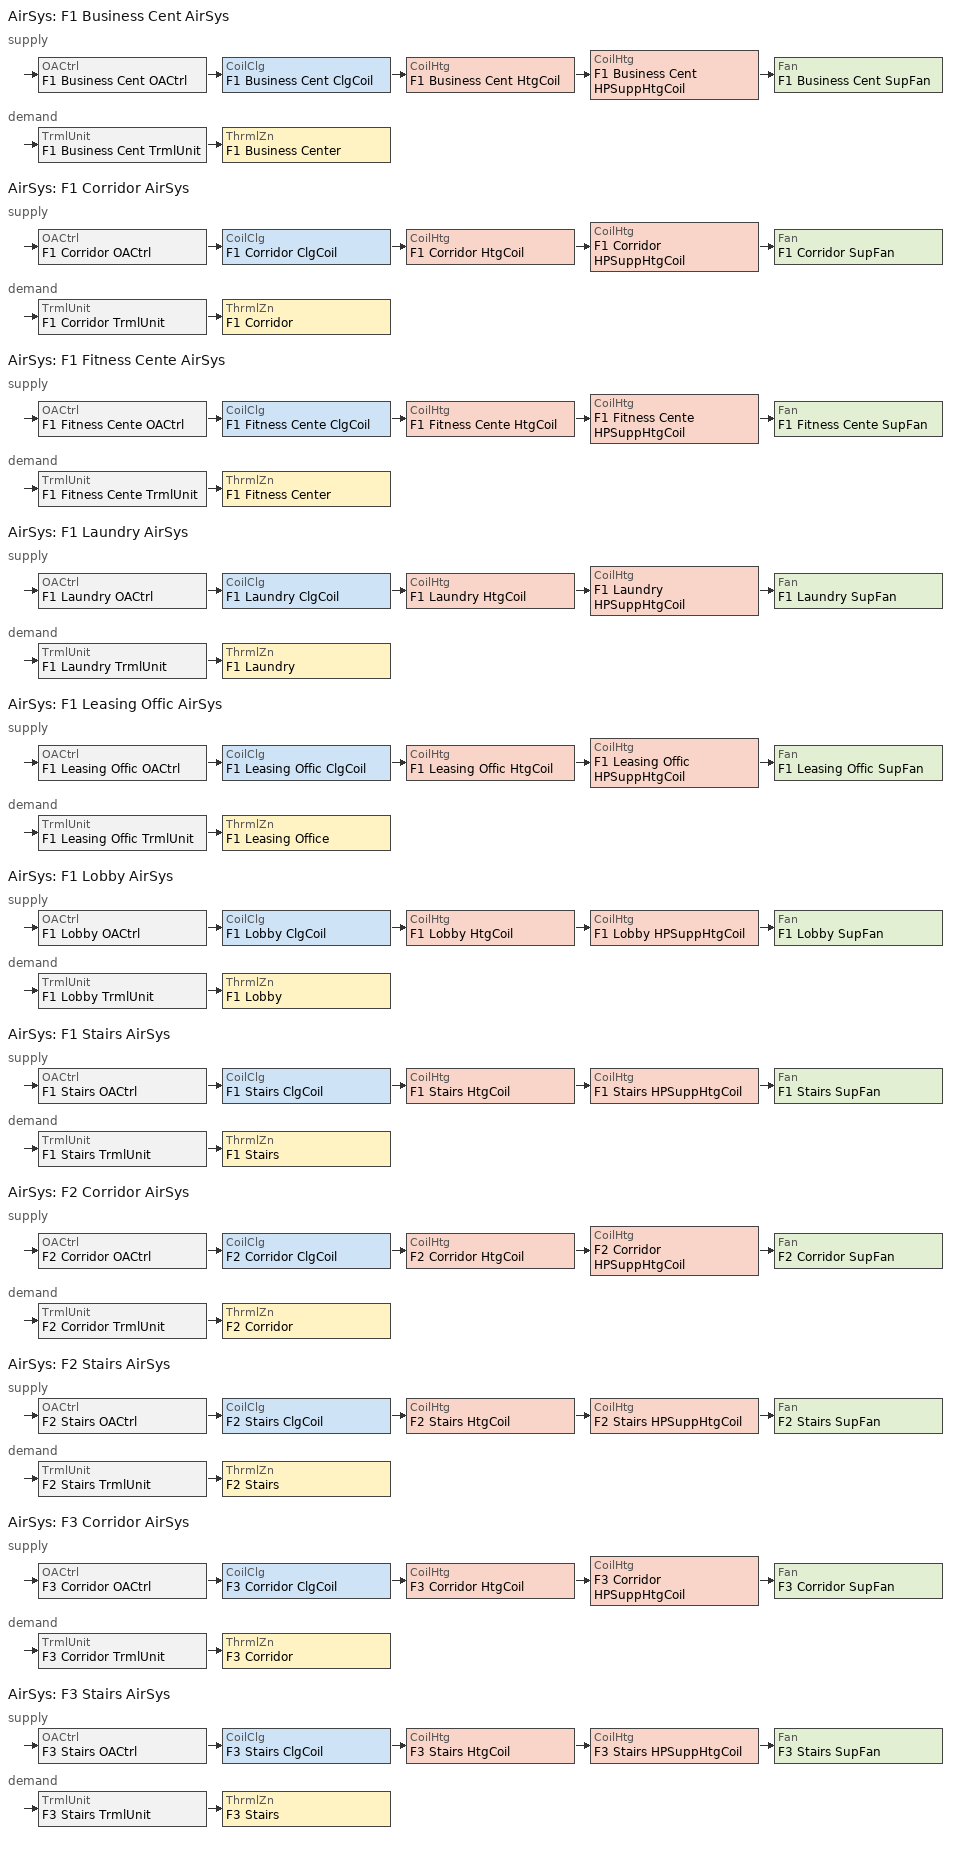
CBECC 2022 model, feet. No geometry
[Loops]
AirSys 'F1 Business Cent AirSys'
 supply: OACtrl 'F1 Business Cent OACtrl' > CoilClg 'F1 Business Cent ClgCoil' > CoilHtg 'F1 Business Cent HtgCoil' > CoilHtg 'F1 Business Cent HPSuppHtgCoil' > Fan 'F1 Business Cent SupFan'
 demand: TrmlUnit 'F1 Business Cent TrmlUnit' > ThrmlZn 'F1 Business Center'
AirSys 'F1 Corridor AirSys'
 supply: OACtrl 'F1 Corridor OACtrl' > CoilClg 'F1 Corridor ClgCoil' > CoilHtg 'F1 Corridor HtgCoil' > CoilHtg 'F1 Corridor HPSuppHtgCoil' > Fan 'F1 Corridor SupFan'
 demand: TrmlUnit 'F1 Corridor TrmlUnit' > ThrmlZn 'F1 Corridor'
AirSys 'F1 Fitness Cente AirSys'
 supply: OACtrl 'F1 Fitness Cente OACtrl' > CoilClg 'F1 Fitness Cente ClgCoil' > CoilHtg 'F1 Fitness Cente HtgCoil' > CoilHtg 'F1 Fitness Cente HPSuppHtgCoil' > Fan 'F1 Fitness Cente SupFan'
 demand: TrmlUnit 'F1 Fitness Cente TrmlUnit' > ThrmlZn 'F1 Fitness Center'
AirSys 'F1 Laundry AirSys'
 supply: OACtrl 'F1 Laundry OACtrl' > CoilClg 'F1 Laundry ClgCoil' > CoilHtg 'F1 Laundry HtgCoil' > CoilHtg 'F1 Laundry HPSuppHtgCoil' > Fan 'F1 Laundry SupFan'
 demand: TrmlUnit 'F1 Laundry TrmlUnit' > ThrmlZn 'F1 Laundry'
AirSys 'F1 Leasing Offic AirSys'
 supply: OACtrl 'F1 Leasing Offic OACtrl' > CoilClg 'F1 Leasing Offic ClgCoil' > CoilHtg 'F1 Leasing Offic HtgCoil' > CoilHtg 'F1 Leasing Offic HPSuppHtgCoil' > Fan 'F1 Leasing Offic SupFan'
 demand: TrmlUnit 'F1 Leasing Offic TrmlUnit' > ThrmlZn 'F1 Leasing Office'
AirSys 'F1 Lobby AirSys'
 supply: OACtrl 'F1 Lobby OACtrl' > CoilClg 'F1 Lobby ClgCoil' > CoilHtg 'F1 Lobby HtgCoil' > CoilHtg 'F1 Lobby HPSuppHtgCoil' > Fan 'F1 Lobby SupFan'
 demand: TrmlUnit 'F1 Lobby TrmlUnit' > ThrmlZn 'F1 Lobby'
AirSys 'F1 Stairs AirSys'
 supply: OACtrl 'F1 Stairs OACtrl' > CoilClg 'F1 Stairs ClgCoil' > CoilHtg 'F1 Stairs HtgCoil' > CoilHtg 'F1 Stairs HPSuppHtgCoil' > Fan 'F1 Stairs SupFan'
 demand: TrmlUnit 'F1 Stairs TrmlUnit' > ThrmlZn 'F1 Stairs'
AirSys 'F2 Corridor AirSys'
 supply: OACtrl 'F2 Corridor OACtrl' > CoilClg 'F2 Corridor ClgCoil' > CoilHtg 'F2 Corridor HtgCoil' > CoilHtg 'F2 Corridor HPSuppHtgCoil' > Fan 'F2 Corridor SupFan'
 demand: TrmlUnit 'F2 Corridor TrmlUnit' > ThrmlZn 'F2 Corridor'
AirSys 'F2 Stairs AirSys'
 supply: OACtrl 'F2 Stairs OACtrl' > CoilClg 'F2 Stairs ClgCoil' > CoilHtg 'F2 Stairs HtgCoil' > CoilHtg 'F2 Stairs HPSuppHtgCoil' > Fan 'F2 Stairs SupFan'
 demand: TrmlUnit 'F2 Stairs TrmlUnit' > ThrmlZn 'F2 Stairs'
AirSys 'F3 Corridor AirSys'
 supply: OACtrl 'F3 Corridor OACtrl' > CoilClg 'F3 Corridor ClgCoil' > CoilHtg 'F3 Corridor HtgCoil' > CoilHtg 'F3 Corridor HPSuppHtgCoil' > Fan 'F3 Corridor SupFan'
 demand: TrmlUnit 'F3 Corridor TrmlUnit' > ThrmlZn 'F3 Corridor'
AirSys 'F3 Stairs AirSys'
 supply: OACtrl 'F3 Stairs OACtrl' > CoilClg 'F3 Stairs ClgCoil' > CoilHtg 'F3 Stairs HtgCoil' > CoilHtg 'F3 Stairs HPSuppHtgCoil' > Fan 'F3 Stairs SupFan'
 demand: TrmlUnit 'F3 Stairs TrmlUnit' > ThrmlZn 'F3 Stairs'
[Proj]
MF36 Restructure Prototype: GasType=NaturalGas; CliZn=ClimateZone7; ZipCode=91942; WeatherStation=CTZ07S22A; UseExcptDsgnModel=0; ProjRemarks=Dwelling Units zoned by orientation by Aaron Boranian on March 17, 2022.; RunTitle=MF36 Restructure Prototype; AnalysisType=Title24Compliance; ResDwellUnits=1; DebugScreen=1
[ResProj]
2019 Prototype 39372ft2 Prop Mixed: StdDesignFuel_Ckg=Proposed; StdDesignFuel_Dry=Proposed; StdDesignFuel_HVAC=Electricity; StdDesignFuel_DHW=Proposed; StdDesignCompactDistrib=0; StdDesignDrnWtrHtRecov=0; StdDesignHPWHLocOverride=0; StdDesignWinPerfAdjust=0; CALGreen=0; InCmntySlrProjTerritory=0; PVCompCredit=0; PVWDCSysSize=( 1, 0, 0, 0, 0 ); AllowExcessPVEDR=0; ReducedPVReq=0; BattMaxCap=0; BattGridHarmCredit=0; SimSpeedOption=Compliance; ReportInclPropOnly=0; SpecifyTargetDRtg=0; Address=1516 Ninth St; RunScope=Newly Constructed; IsMultiFamily=1; CentralMFamLaundry=1; UseDefaultACH50=1; Status=New; IsVerified=0; ProjInclKitchen=1; AllOrientations=0; FrontOrientation=0; HasGarage=0; IAQSupInletsAccessible=0; IAQHasFID=0; Appl_HaveRefrig[1]=1; Appl_HaveDish[1]=1; Appl_HaveCook[1]=1; Appl_HaveWasher[1]=1; Appl_HaveDryer[1]=1; HERSDist=2019 Prototype 39372ft2 Prop Mixed-hers-dist-proj; HERSFan=2019 Prototype 39372ft2 Prop Mixed-hers-fan-proj; HERSDHW=2019 Prototype 39372ft2 Prop Mixed-hers-dhw-proj; HERSProj=2019 Prototype 39372ft2 Prop Mixed-hers-proj; SpeclFeatrs=2019 Prototype 39372ft2 Prop Mixed-specl-featrs; CSERpt_ZnDataDump=1; CSERpt_HVACDescrip=0; CSERpt_ZnEnergy=0; CSERpt_HtPumpHtg=0; CSERpt_Mtr_All=0; CSERpt_Mtr_Elec=0; CSERpt_Mtr_NGas=0; CSERpt_Mtr_Othr=0; CSERpt_ZnEnergy_DD=0; CSERpt_Mtr_All_DD=0; CSERpt_Mtr_Elec_DD=0; CSERpt_Mtr_NGas_DD=0; CSERpt_Mtr_Othr_DD=0; CSERpt_ZnEnergy_CD=0; CSERpt_Mtr_All_CD=0; CSERpt_Mtr_Elec_CD=0; CSERpt_Mtr_NGas_CD=0; CSERpt_Mtr_Othr_CD=0; CSERpt_ZnEnergy_HD=0; CSERpt_Mtr_All_HD=0; CSERpt_Mtr_Elec_HD=0; CSERpt_Mtr_NGas_HD=0; CSERpt_Mtr_Othr_HD=0
[Bldg]
Building: TotStoryCnt=3; AboveGrdStoryCnt=3
[ResZnGrp]
ResZn Group F1; ResZn Group F2; ResZn Group F3
[ResZn] Type=Conditioned; Status=New; HVACSysStatus=New; HVACSysVerified=0; DHWSys1Status=New; DHWSys1Verified=0; DHWSys2Status=New; DHWSys2Verified=0; CeilingHeight=9; FloorHeight=10; WinHeadHeight=6.7; NumStories=1
Name | FloorArea | Bottom
F1 Res Zn N; F1 Res Zn S | 2850 | 0.7
F1 Res Zn NE; F1 Res Zn NW; F1 Res Zn SE; F1 Res Zn SW | 1054 | 0.7
F2 Res Zn N | 3390 | 10.7
F2 Res Zn NE; F2 Res Zn NW; F2 Res Zn SE; F2 Res Zn SW | 1054 | 10.7
F2 Res Zn S | 3930 | 10.7
F3 Res Zn N | 3390 | 20.7
F3 Res Zn NE; F3 Res Zn NW; F3 Res Zn SE; F3 Res Zn SW | 1054 | 20.7
F3 Res Zn S | 3930 | 20.7
[ResExtWall] Status=New; Construction=Exterior Wall Cons; Tilt=90
Name | Orientation | OrientationValue | Area
F1 Res Zn N Wall Back | Back | 180 | 950
F1 Res Zn NE Wall Back; F1 Res Zn NW Wall Back; F2 Res Zn NE Wall Back; F2 Res Zn NW Wall Back; F3 Res Zn NE Wall Back; F3 Res Zn NW Wall Back | Back | 180 | 310
F1 Res Zn NE Wall Right; F1 Res Zn SE Wall Right; F2 Res Zn NE Wall Right; F2 Res Zn SE Wall Right; F3 Res Zn NE Wall Right; F3 Res Zn SE Wall Right | Right | 270 | 340
F1 Res Zn NW Wall Left; F1 Res Zn SW Wall Left; F2 Res Zn NW Wall Left; F2 Res Zn SW Wall Left; F3 Res Zn NW Wall Left; F3 Res Zn SW Wall Left | Left | 90 | 340
F1 Res Zn S Wall Front | Front | 0 | 950
F1 Res Zn SE Wall Front; F1 Res Zn SW Wall Front; F2 Res Zn SE Wall Front; F2 Res Zn SW Wall Front; F3 Res Zn SE Wall Front; F3 Res Zn SW Wall Front | Front | 0 | 310
F1 Laundry Wall Back; F1 Mech Rm Wall Back | Back | 180 | 90
F1 Leasing Office Wall Front; F1 Lobby Wall Front | Front | 0 | 180
F1 Stairs Wall Back; F2 Stairs Wall Back; F3 Stairs Wall Back | Back | 180 | 180
F2 Res Zn N Wall Back; F3 Res Zn N Wall Back | Back | 180 | 1130
F2 Res Zn S Wall Front; F3 Res Zn S Wall Front | Front | 0 | 1310
[ResWin] Status=New; exUfactorSHGCSource=NFRC; exExteriorShade=Insect Screen (default); ModelFinsOverhang=0; exOverhangDepth=1; exOverhangDistUp=1.33; exOverhangExL=3; exOverhangExR=3; exOverhangFlap=0.4; LeftFinDepth=0; LeftFinBotUp=0; exLeftFinDepth=0; exLeftFinBotUp=0; RightFinDepth=0; RightFinTopUp=0; RightFinDistR=0; RightFinBotUp=0; exRightFinDepth=0; exRightFinTopUp=0; exRightFinDistR=0; exRightFinBotUp=0
Name | WinType | SpecMethod | Height | Width | Multiplier | exHeight | exWidth | exMultiplier | exNFRCUfactor | exNFRCSHGC | OverhangDepth | OverhangDistUp | OverhangExL | OverhangExR | OverhangFlap | LeftFinTopUp | LeftFinDistL | exLeftFinTopUp | exLeftFinDistL | Area | exArea
F1 Res Zn N Win Back | ResidentialWindowType 1 | Window Dimensions (required for fins/overhangs) | 5 | 3 | 25.686 | 5 | 3 | 27.34 | 0.3 | 0.23 | 1 | 1.33 | 3 | 3 | 0.4 | 0 | 0 | 0 | 0
F1 Res Zn NE Win Back; F1 Res Zn NW Win Back; F1 Res Zn SE Win Front; F1 Res Zn SW Win Front | ResidentialWindowType 1 | Window Dimensions (required for fins/overhangs) | 5 | 3 | 6.078 | 5 | 3 | 27.34 | 0.3 | 0.23 | 1 | 1.33 | 3 | 3 | 0.4 | 0 | 0 | 0 | 0
F1 Res Zn NE Win Right; F1 Res Zn NW Win Left; F1 Res Zn SE Win Right | ResidentialWindowType 1 | Window Dimensions (required for fins/overhangs) | 5 | 3 | 6.667 | 5 | 3 | 9.63 | 0.3 | 0.23 | 1 | 1.33 | 3 | 3 | 0.4 | 0 | 0 | 0 | 0
F1 Res Zn S Win Front | ResidentialWindowType 1 | Window Dimensions (required for fins/overhangs) | 5 | 3 | 18.627 | 5 | 3 | 27.34 | 0.3 | 0.23 | 1 | 1.33 | 3 | 3 | 0.4 | 0 | 0 | 0 | 0
F1 Res Zn SW Win Left; F2 Res Zn NW Win Left; F2 Res Zn SW Win Left; F3 Res Zn NW Win Left; F3 Res Zn SW Win Left | ResidentialWindowType 1 | Window Dimensions (required for fins/overhangs) | 5 | 3 | 6.667 | 5 | 3 | 9.63 |  |  | 1 | 1.33 | 3 | 3 | 0.4 | 0 | 0 | 0 | 0
F1 Leasing Office Win Front | ResidentialWindowType 1 | Window Dimensions (required for fins/overhangs) | 5 | 3 | 3.529 | 5 | 3 | 27.34 | 0.3 | 0.23 | 1 | 1.33 | 3 | 3 | 0.4 | 0 | 0 | 0 | 0
F1 Lobby Glass Door Front | Glass Door | Overall Window Area |  |  |  |  |  |  |  |  | 0 | 0 | 0 | 0 | 0 | 0 | 0 | 0 | 0 | 40 | 40
F1 Lobby Win Front | ResidentialWindowType 1 | Window Dimensions (required for fins/overhangs) | 5 | 3 | 0.863 | 5 | 3 | 27.34 |  |  | 1 | 1.33 | 3 | 3 | 0.4 | 0 | 0 | 0 | 0
F2 Res Zn N Win Back | ResidentialWindowType 1 | Window Dimensions (required for fins/overhangs) | 5 | 3 | 25.686 | 5 | 3 | 27.34 | 0.3 | 0.23 | 1 | 1.33 | 3 | 3 | 0.4 | 1.33 | 1 | 1.33 | 1
F2 Res Zn NE Win Back | ResidentialWindowType 1 | Window Dimensions (required for fins/overhangs) | 5 | 3 | 6.078 | 5 | 3 | 27.34 | 0.3 | 0.23 | 1 | 1.33 | 3 | 3 | 0.4 | 1.33 | 1 | 1.33 | 1
F2 Res Zn NE Win Right; F2 Res Zn SE Win Right; F3 Res Zn NE Win Right; F3 Res Zn SE Win Right | ResidentialWindowType 1 | Window Dimensions (required for fins/overhangs) | 5 | 3 | 6.667 | 5 | 3 | 9.63 |  |  | 1 | 1.33 | 3 | 3 | 0.4 | 1.33 | 1 | 1.33 | 1
F2 Res Zn NW Win Back; F3 Res Zn NE Win Back; F3 Res Zn NW Win Back | ResidentialWindowType 1 | Window Dimensions (required for fins/overhangs) | 5 | 3 | 6.078 | 5 | 3 | 27.34 |  |  | 1 | 1.33 | 3 | 3 | 0.4 | 1.33 | 1 | 1.33 | 1
F2 Res Zn S Win Front; F3 Res Zn S Win Front | ResidentialWindowType 1 | Window Dimensions (required for fins/overhangs) | 5 | 3 | 25.686 | 5 | 3 | 27.34 |  |  | 1 | 1.33 | 3 | 3 | 0.4 | 0 | 0 | 0 | 0
F2 Res Zn SE Win Front; F2 Res Zn SW Win Front; F3 Res Zn SE Win Front; F3 Res Zn SW Win Front | ResidentialWindowType 1 | Window Dimensions (required for fins/overhangs) | 5 | 3 | 6.078 | 5 | 3 | 27.34 |  |  | 1 | 1.33 | 3 | 3 | 0.4 | 0 | 0 | 0 | 0
F3 Res Zn N Win Back | ResidentialWindowType 1 | Window Dimensions (required for fins/overhangs) | 5 | 3 | 25.686 | 5 | 3 | 27.34 |  |  | 1 | 1.33 | 3 | 3 | 0.4 | 1.33 | 1 | 1.33 | 1
[ResSlabFlr] Status=New; HeatedSlab=0; EdgeInsulation=0; EdgeInsulOption=R-7, 16 inches; exSurface=Default (80% carpeted/covered, 20% exposed); exEdgeInsulOption=R-5, 8 inches
Name | Area | Perimeter
F1 Res Zn N Slab; F1 Res Zn S Slab | 2850 | 95
F1 Res Zn NE Slab; F1 Res Zn NW Slab; F1 Res Zn SE Slab; F1 Res Zn SW Slab | 1054 | 65
F1 Business Center Slab; F1 Fitness Center Slab | 324 | 0
F1 Corridor Slab | 1444 | 0
F1 Laundry Slab; F1 Mech Rm Slab | 108 | 9
F1 Leasing Office Slab | 216 | 18
F1 Lobby Slab | 540 | 18
F1 Stairs Slab | 144 | 18
[DwellUnit] WasherZoneRef=F1 Laundry; DryerZoneRef=F1 Laundry
Name | DwellUnitTypeRef | Count | CondFlrArea
F1 1-Bed N; F1 1-Bed S; F2 1-Bed N; F2 1-Bed S; F3 1-Bed N; F3 1-Bed S | 1-Bed Type | 2 | 720
F1 3-Bed N; F1 3-Bed S; F2 3-Bed N; F2 3-Bed S; F3 3-Bed N; F3 3-Bed S | 3-Bed Type | 1 | 1410
F1 2-Bed NE; F1 2-Bed NW; F1 2-Bed SE; F1 2-Bed SW; F2 2-Bed NE; F2 2-Bed NW; F2 2-Bed SE; F2 2-Bed SW; F3 2-Bed NE; F3 2-Bed NW; F3 2-Bed SE; F3 2-Bed SW | 2-Bed Type | 1 | 1054
F2 Studio N; F3 Studio N | Studio Type | 1 | 540
F2 Studio S; F3 Studio S | Studio Type | 2 | 540
[ResIntWall] Status=New; IsPartySurface=1; OtherSideModeled=1
Name | Area | Construction | Outside
F1 Res Zn N To F1 Res Zn NW Int Wall Left | 310 | IntWall Cons | F1 Res Zn NW
F1 Res Zn N To F1 Corridor Int Wall Right | 230 | IntWall Cons | F1 Corridor
F1 Res Zn NE To F1 Res Zn SE Int Wall Front | 310 | IntWall Cons | F1 Res Zn SE
F1 Res Zn NE To F1 Corridor Int Wall Left; F1 Res Zn NW To F1 Corridor Int Wall Right; F1 Res Zn SE To F1 Corridor Int Wall Left; F1 Res Zn SW To F1 Corridor Int Wall Right | 30 | IntWall Cons | F1 Corridor
F1 Res Zn NW To F1 Res Zn SW Int Wall Front; F1 Res Zn S To F1 Res Zn SW Int Wall Left | 310 | IntWall Cons | F1 Res Zn SW
F1 Business Center To F1 Leasing Office Int Wall Front | 180 | IntWall Cons | F1 Leasing Office
F1 Business Center To F1 Lobby Int Wall Left | 180 | IntWall Cons | F1 Lobby
F1 Business Center To F1 Corridor Int Wall Back; F1 Fitness Center To F1 Corridor Int Wall Front; F1 Fitness Center To F1 Corridor Int Wall Left; F1 Stairs To F1 Corridor Int Wall Front | 180 | IntWall Cons | F1 Corridor
F1 Business Center To F1 Res Zn SE Int Wall Right | 180 | IntWall Cons | F1 Res Zn SE
F1 Corridor To F1 Res Zn S Int Wall Front | 950 | IntWall Cons | F1 Res Zn S
F1 Corridor To F1 Res Zn N Int Wall Back | 950 | IntWall Cons | F1 Res Zn N
F1 Fitness Center To F1 Res Zn NE Int Wall Right | 180 | IntWall Cons | F1 Res Zn NE
F1 Laundry To F1 Fitness Center Int Wall Front | 90 | IntWall Cons | F1 Fitness Center
F1 Laundry To F1 Corridor Int Wall Left | 40 | IntWall Cons | F1 Corridor
F1 Laundry To F1 Mech Rm Int Wall Right | 120 | Interior Wall adjacent Unconditioned | F1 Mech Rm
F1 Leasing Office To F1 Lobby Int Wall Left | 120 | IntWall Cons | F1 Lobby
F1 Leasing Office To F1 Res Zn SE Int Wall Right | 120 | IntWall Cons | F1 Res Zn SE
F1 Lobby To F1 Res Zn S Int Wall Left | 300 | IntWall Cons | F1 Res Zn S
F1 Mech Rm To F1 Fitness Center Int Wall Front | 90 | Interior Wall adjacent Unconditioned | F1 Fitness Center
F1 Mech Rm To F1 Res Zn NE Int Wall Right | 120 | Interior Wall adjacent Unconditioned | F1 Res Zn NE
F1 Stairs To F1 Res Zn N Int Wall Left | 80 | IntWall Cons | F1 Res Zn N
F1 Stairs To F1 Laundry Int Wall Right | 80 | IntWall Cons | F1 Laundry
F2 Res Zn N To F2 Res Zn NW Int Wall Left | 310 | IntWall Cons | F2 Res Zn NW
F2 Res Zn N To F2 Res Zn NE Int Wall Right | 310 | IntWall Cons | F2 Res Zn NE
F2 Res Zn NE To F2 Res Zn SE Int Wall Front; F2 Res Zn S To F2 Res Zn SE Int Wall Right | 310 | IntWall Cons | F2 Res Zn SE
F2 Res Zn NE To F2 Corridor Int Wall Left; F2 Res Zn NW To F2 Corridor Int Wall Right; F2 Res Zn SE To F2 Corridor Int Wall Left; F2 Res Zn SW To F2 Corridor Int Wall Right | 30 | IntWall Cons | F2 Corridor
F2 Res Zn NW To F2 Res Zn SW Int Wall Front; F2 Res Zn S To F2 Res Zn SW Int Wall Left | 310 | IntWall Cons | F2 Res Zn SW
F2 Corridor To F2 Res Zn S Int Wall Front | 1310 | IntWall Cons | F2 Res Zn S
F2 Corridor To F2 Res Zn N Int Wall Left; F2 Corridor To F2 Res Zn N Int Wall Right | 230 | IntWall Cons | F2 Res Zn N
F2 Corridor To F2 Res Zn N Int Wall Back | 1130 | IntWall Cons | F2 Res Zn N
F2 Stairs To F2 Corridor Int Wall Front | 180 | IntWall Cons | F2 Corridor
F2 Stairs To F2 Res Zn N Int Wall Left; F2 Stairs To F2 Res Zn N Int Wall Right | 80 | IntWall Cons | F2 Res Zn N
F3 Res Zn N To F3 Res Zn NW Int Wall Left | 310 | IntWall Cons | F3 Res Zn NW
F3 Res Zn N To F3 Res Zn NE Int Wall Right | 310 | IntWall Cons | F3 Res Zn NE
F3 Res Zn NE To F3 Res Zn SE Int Wall Front; F3 Res Zn S To F3 Res Zn SE Int Wall Right | 310 | IntWall Cons | F3 Res Zn SE
F3 Res Zn NE To F3 Corridor Int Wall Left; F3 Res Zn NW To F3 Corridor Int Wall Right; F3 Res Zn SE To F3 Corridor Int Wall Left; F3 Res Zn SW To F3 Corridor Int Wall Right | 30 | IntWall Cons | F3 Corridor
F3 Res Zn NW To F3 Res Zn SW Int Wall Front; F3 Res Zn S To F3 Res Zn SW Int Wall Left | 310 | IntWall Cons | F3 Res Zn SW
F3 Corridor To F3 Res Zn S Int Wall Front | 1310 | IntWall Cons | F3 Res Zn S
F3 Corridor To F3 Res Zn N Int Wall Left; F3 Corridor To F3 Res Zn N Int Wall Right | 230 | IntWall Cons | F3 Res Zn N
F3 Corridor To F3 Res Zn N Int Wall Back | 1130 | IntWall Cons | F3 Res Zn N
F3 Stairs To F3 Corridor Int Wall Front | 180 | IntWall Cons | F3 Corridor
F3 Stairs To F3 Res Zn N Int Wall Left; F3 Stairs To F3 Res Zn N Int Wall Right | 80 | IntWall Cons | F3 Res Zn N
[ResOtherZn] CeilingHeight=9; FloorHeight=10; WinHeadHeight=6.7; NumStories=1; DryerFuel=Gas
Name | Type | SpcFunc | VentSpcFunc | ozHVACSystem | Area | Bottom | ozDHWSys | IAQOption | IAQFanRef[1]
F1 Business Center | Conditioned | Convention, Conference, Multipurpose and Meeting Area | General - Conference/meeting | F1 Business Cent AirSys | 324 | 0.7
F1 Corridor | Conditioned | Corridor Area | Residential - Common corridors | F1 Corridor AirSys | 1444 | 0.7
F1 Fitness Center | Conditioned | Exercise/Fitness Center and Gymnasium Areas | Sports/Entertainment - Gym, sports arena (play area) | F1 Fitness Cente AirSys | 324 | 0.7
F1 Laundry | Conditioned | Laundry Area | Lodging - Laundry rooms, central | F1 Laundry AirSys | 108 | 0.7 | DHW Gas
F1 Leasing Office | Conditioned | Office Area (<250 square feet) | Office - Office space | F1 Leasing Offic AirSys | 216 | 0.7
F1 Lobby | Conditioned | Lobby, Main Entry | Residential - Common corridors | F1 Lobby AirSys | 540 | 0.7
F1 Mech Rm | Unconditioned | Electrical, Mechanical, Telephone Rooms | Misc - Telephone closets |  | 108 | 0.7 |  | Individual IAQ Fans | F1 Mech Rm-IAQFan
F1 Stairs | Conditioned | Stairwell | Residential - Common corridors | F1 Stairs AirSys | 144 | 0.7
F2 Corridor | Conditioned | Corridor Area | Residential - Common corridors | F2 Corridor AirSys | 1444 | 10.7
F2 Stairs | Conditioned | Stairwell | Residential - Common corridors | F2 Stairs AirSys | 144 | 10.7
F3 Corridor | Conditioned | Corridor Area | Residential - Common corridors | F3 Corridor AirSys | 1444 | 20.7
F3 Stairs | Conditioned | Stairwell | Residential - Common corridors | F3 Stairs AirSys | 144 | 20.7
[ResOpening]
F1 Lobby To F1 Corridor Opening Back: Outside=F1 Corridor; Width=18; Height=9; BottomHt=0
[ResIntFlr] Status=New; OtherSideModeled=1
Name | Area | FloorZ | Construction | IsPartySurface | Outside
F2 Res Zn N To F1 Res Zn N Int Floor | 2850 | 10.7 | Interior Floor | 1 | F1 Res Zn N
F2 Res Zn N To F1 Fitness Center Int Floor | 324 | 10.7 | Interior Floor | 1 | F1 Fitness Center
F2 Res Zn N To F1 Laundry Int Floor | 108 | 10.7 | Interior Floor | 1 | F1 Laundry
F2 Res Zn N To F1 Mech Rm Int Floor | 108 | 10.7 | Interior Floor above Unconditioned | 1 | F1 Mech Rm
F2 Res Zn NE To F1 Res Zn NE Int Floor | 1054 | 10.7 | Interior Floor | 1 | F1 Res Zn NE
F2 Res Zn NW To F1 Res Zn NW Int Floor | 1054 | 10.7 | Interior Floor | 1 | F1 Res Zn NW
F2 Res Zn S To F1 Res Zn S Int Floor | 2850 | 10.7 | Interior Floor | 1 | F1 Res Zn S
F2 Res Zn S To F1 Business Center Int Floor | 324 | 10.7 | Interior Floor | 1 | F1 Business Center
F2 Res Zn S To F1 Leasing Office Int Floor | 216 | 10.7 | Interior Floor | 1 | F1 Leasing Office
F2 Res Zn S To F1 Lobby Int Floor | 540 | 10.7 | Interior Floor | 1 | F1 Lobby
F2 Res Zn SE To F1 Res Zn SE Int Floor | 1054 | 10.7 | Interior Floor | 1 | F1 Res Zn SE
F2 Res Zn SW To F1 Res Zn SW Int Floor | 1054 | 10.7 | Interior Floor | 1 | F1 Res Zn SW
F2 Corridor To F1 Corridor Int Floor | 1444 | 10.7 | Interior Floor | 1 | F1 Corridor
F2 Stairs To F1 Stairs Int Floor Hole | 144 | 10.7 | Interior Floor | 0 | F1 Stairs
F3 Res Zn N To F2 Res Zn N Int Floor | 3390 | 20.7 | Interior Floor | 1 | F2 Res Zn N
F3 Res Zn NE To F2 Res Zn NE Int Floor | 1054 | 20.7 | Interior Floor | 1 | F2 Res Zn NE
F3 Res Zn NW To F2 Res Zn NW Int Floor | 1054 | 20.7 | Interior Floor | 1 | F2 Res Zn NW
F3 Res Zn S To F2 Res Zn S Int Floor | 3930 | 20.7 | Interior Floor | 1 | F2 Res Zn S
F3 Res Zn SE To F2 Res Zn SE Int Floor | 1054 | 20.7 | Interior Floor | 1 | F2 Res Zn SE
F3 Res Zn SW To F2 Res Zn SW Int Floor | 1054 | 20.7 | Interior Floor | 1 | F2 Res Zn SW
F3 Corridor To F2 Corridor Int Floor | 1444 | 20.7 | Interior Floor | 1 | F2 Corridor
F3 Stairs To F2 Stairs Int Floor Hole | 144 | 20.7 | Interior Floor | 0 | F2 Stairs
[ResCathedralCeiling] RoofRise=1; Orientation=Front; Construction=Cathedral Ceiling
Name | Area
F3 Res Zn N Cathedral Ceiling | 3390
F3 Res Zn NE Cathedral Ceiling; F3 Res Zn NW Cathedral Ceiling; F3 Res Zn SE Cathedral Ceiling; F3 Res Zn SW Cathedral Ceiling | 1054
F3 Res Zn S Cathedral Ceiling | 3930
F3 Corridor Cathedral Ceiling | 1444
F3 Stairs Cathedral Ceiling | 144
[AirSys] Type=SZHP; ResHVACAutoSizing=1; OptStart=0
Name | CtrlZnRef
F1 Business Cent AirSys | F1 Business Center
F1 Corridor AirSys | F1 Corridor
F1 Fitness Cente AirSys | F1 Fitness Center
F1 Laundry AirSys | F1 Laundry
F1 Leasing Offic AirSys | F1 Leasing Office
F1 Lobby AirSys | F1 Lobby
F1 Stairs AirSys | F1 Stairs
F2 Corridor AirSys | F2 Corridor
F2 Stairs AirSys | F2 Stairs
F3 Corridor AirSys | F3 Corridor
F3 Stairs AirSys | F3 Stairs
[AirSeg]
Name | Sys | Type
F1 Business Cent SupAirSeg | F1 Business Cent AirSys | Supply
F1 Business Cent RetAirSeg | F1 Business Cent AirSys | Return
F1 Corridor SupAirSeg | F1 Corridor AirSys | Supply
F1 Corridor RetAirSeg | F1 Corridor AirSys | Return
F1 Fitness Cente SupAirSeg | F1 Fitness Cente AirSys | Supply
F1 Fitness Cente RetAirSeg | F1 Fitness Cente AirSys | Return
F1 Laundry SupAirSeg | F1 Laundry AirSys | Supply
F1 Laundry RetAirSeg | F1 Laundry AirSys | Return
F1 Leasing Offic SupAirSeg | F1 Leasing Offic AirSys | Supply
F1 Leasing Offic RetAirSeg | F1 Leasing Offic AirSys | Return
F1 Lobby SupAirSeg | F1 Lobby AirSys | Supply
F1 Lobby RetAirSeg | F1 Lobby AirSys | Return
F1 Stairs SupAirSeg | F1 Stairs AirSys | Supply
F1 Stairs RetAirSeg | F1 Stairs AirSys | Return
F2 Corridor SupAirSeg | F2 Corridor AirSys | Supply
F2 Corridor RetAirSeg | F2 Corridor AirSys | Return
F2 Stairs SupAirSeg | F2 Stairs AirSys | Supply
F2 Stairs RetAirSeg | F2 Stairs AirSys | Return
F3 Corridor SupAirSeg | F3 Corridor AirSys | Supply
F3 Corridor RetAirSeg | F3 Corridor AirSys | Return
F3 Stairs SupAirSeg | F3 Stairs AirSys | Supply
F3 Stairs RetAirSeg | F3 Stairs AirSys | Return
[CoilClg] Type=DirectExpansion; DXSEER=14
Name | Sys
F1 Business Cent ClgCoil | F1 Business Cent AirSys
F1 Corridor ClgCoil | F1 Corridor AirSys
F1 Fitness Cente ClgCoil | F1 Fitness Cente AirSys
F1 Laundry ClgCoil | F1 Laundry AirSys
F1 Leasing Offic ClgCoil | F1 Leasing Offic AirSys
F1 Lobby ClgCoil | F1 Lobby AirSys
F1 Stairs ClgCoil | F1 Stairs AirSys
F2 Corridor ClgCoil | F2 Corridor AirSys
F2 Stairs ClgCoil | F2 Stairs AirSys
F3 Corridor ClgCoil | F3 Corridor AirSys
F3 Stairs ClgCoil | F3 Stairs AirSys
[CoilHtg]
Name | Sys | Type | HtPumpHSPF | HtPumpSuppCoilHtgRef
F1 Business Cent HtgCoil | F1 Business Cent AirSys | HeatPump | 8.2 | F1 Business Cent HPSuppHtgCoil
F1 Business Cent HPSuppHtgCoil | F1 Business Cent AirSys | Resistance
F1 Corridor HtgCoil | F1 Corridor AirSys | HeatPump | 8.2 | F1 Corridor HPSuppHtgCoil
F1 Corridor HPSuppHtgCoil | F1 Corridor AirSys | Resistance
F1 Fitness Cente HtgCoil | F1 Fitness Cente AirSys | HeatPump | 8.2 | F1 Fitness Cente HPSuppHtgCoil
F1 Fitness Cente HPSuppHtgCoil | F1 Fitness Cente AirSys | Resistance
F1 Laundry HtgCoil | F1 Laundry AirSys | HeatPump | 8.2 | F1 Laundry HPSuppHtgCoil
F1 Laundry HPSuppHtgCoil | F1 Laundry AirSys | Resistance
F1 Leasing Offic HtgCoil | F1 Leasing Offic AirSys | HeatPump | 8.2 | F1 Leasing Offic HPSuppHtgCoil
F1 Leasing Offic HPSuppHtgCoil | F1 Leasing Offic AirSys | Resistance
F1 Lobby HtgCoil | F1 Lobby AirSys | HeatPump | 8.2 | F1 Lobby HPSuppHtgCoil
F1 Lobby HPSuppHtgCoil | F1 Lobby AirSys | Resistance
F1 Stairs HtgCoil | F1 Stairs AirSys | HeatPump | 8.2 | F1 Stairs HPSuppHtgCoil
F1 Stairs HPSuppHtgCoil | F1 Stairs AirSys | Resistance
F2 Corridor HtgCoil | F2 Corridor AirSys | HeatPump | 8.2 | F2 Corridor HPSuppHtgCoil
F2 Corridor HPSuppHtgCoil | F2 Corridor AirSys | Resistance
F2 Stairs HtgCoil | F2 Stairs AirSys | HeatPump | 8.2 | F2 Stairs HPSuppHtgCoil
F2 Stairs HPSuppHtgCoil | F2 Stairs AirSys | Resistance
F3 Corridor HtgCoil | F3 Corridor AirSys | HeatPump | 8.2 | F3 Corridor HPSuppHtgCoil
F3 Corridor HPSuppHtgCoil | F3 Corridor AirSys | Resistance
F3 Stairs HtgCoil | F3 Stairs AirSys | HeatPump | 8.2 | F3 Stairs HPSuppHtgCoil
F3 Stairs HPSuppHtgCoil | F3 Stairs AirSys | Resistance
[Fan]
Name | Sys
F1 Business Cent SupFan | F1 Business Cent AirSys
F1 Corridor SupFan | F1 Corridor AirSys
F1 Fitness Cente SupFan | F1 Fitness Cente AirSys
F1 Laundry SupFan | F1 Laundry AirSys
F1 Leasing Offic SupFan | F1 Leasing Offic AirSys
F1 Lobby SupFan | F1 Lobby AirSys
F1 Stairs SupFan | F1 Stairs AirSys
F2 Corridor SupFan | F2 Corridor AirSys
F2 Stairs SupFan | F2 Stairs AirSys
F3 Corridor SupFan | F3 Corridor AirSys
F3 Stairs SupFan | F3 Stairs AirSys
[TrmlUnit] Type=Uncontrolled
Name | Sys | ZnServedRef
F1 Business Cent TrmlUnit | F1 Business Cent AirSys | F1 Business Center
F1 Corridor TrmlUnit | F1 Corridor AirSys | F1 Corridor
F1 Fitness Cente TrmlUnit | F1 Fitness Cente AirSys | F1 Fitness Center
F1 Laundry TrmlUnit | F1 Laundry AirSys | F1 Laundry
F1 Leasing Offic TrmlUnit | F1 Leasing Offic AirSys | F1 Leasing Office
F1 Lobby TrmlUnit | F1 Lobby AirSys | F1 Lobby
F1 Stairs TrmlUnit | F1 Stairs AirSys | F1 Stairs
F2 Corridor TrmlUnit | F2 Corridor AirSys | F2 Corridor
F2 Stairs TrmlUnit | F2 Stairs AirSys | F2 Stairs
F3 Corridor TrmlUnit | F3 Corridor AirSys | F3 Corridor
F3 Stairs TrmlUnit | F3 Stairs AirSys | F3 Stairs
[OACtrl] EconoCtrlMthd=NoEconomizer
Name | Sys | AirSegSupRef | AirSegRetRef
F1 Business Cent OACtrl | F1 Business Cent AirSys | F1 Business Cent SupAirSeg | F1 Business Cent RetAirSeg
F1 Corridor OACtrl | F1 Corridor AirSys | F1 Corridor SupAirSeg | F1 Corridor RetAirSeg
F1 Fitness Cente OACtrl | F1 Fitness Cente AirSys | F1 Fitness Cente SupAirSeg | F1 Fitness Cente RetAirSeg
F1 Laundry OACtrl | F1 Laundry AirSys | F1 Laundry SupAirSeg | F1 Laundry RetAirSeg
F1 Leasing Offic OACtrl | F1 Leasing Offic AirSys | F1 Leasing Offic SupAirSeg | F1 Leasing Offic RetAirSeg
F1 Lobby OACtrl | F1 Lobby AirSys | F1 Lobby SupAirSeg | F1 Lobby RetAirSeg
F1 Stairs OACtrl | F1 Stairs AirSys | F1 Stairs SupAirSeg | F1 Stairs RetAirSeg
F2 Corridor OACtrl | F2 Corridor AirSys | F2 Corridor SupAirSeg | F2 Corridor RetAirSeg
F2 Stairs OACtrl | F2 Stairs AirSys | F2 Stairs SupAirSeg | F2 Stairs RetAirSeg
F3 Corridor OACtrl | F3 Corridor AirSys | F3 Corridor SupAirSeg | F3 Corridor RetAirSeg
F3 Stairs OACtrl | F3 Stairs AirSys | F3 Stairs SupAirSeg | F3 Stairs RetAirSeg
[PVArray]
PV Array: DCSysSize=64; CalFlexibleInstallOpt=CFI1
[ResConsAssm]
Name | CanAssignTo | Type | RoofingLayer | RoofDeckLayer | InsideFinishLayer | FloorSurfaceLayer | FloorDeckLayer | CavityLayer | FrameLayer | SheathInsulLayerRVal | WallExtFinishLayer | OtherSideFinishLayer | RadiantBarrier | RaisedHeelTruss | RaisedHeelTrussHeight | RoofingType
Exterior Wall Cons | Exterior Walls | Wood Framed Wall | Light Roof (Asphalt Shingle) | Wood Siding/sheathing/decking | Gypsum Board | Carpeted | Wood Siding/sheathing/decking | R 15 | 2x4 @ 16 in. O.C. | 4 | Synthetic Stucco | Gypsum Board | 0 | 0 | 3.5 | all others
IntWall Cons | Interior Walls | Wood Framed Wall | Light Roof (Asphalt Shingle) | Wood Siding/sheathing/decking | Gypsum Board | Carpeted | Wood Siding/sheathing/decking |  | 2x4 @ 16 in. O.C. |  |  | Gypsum Board | 0 | 0 | 3.5 | all others
Interior Floor | Interior Floors | Wood Framed Floor | Light Roof (Asphalt Shingle) | Wood Siding/sheathing/decking | Gypsum Board | Carpeted | Wood Siding/sheathing/decking |  | 2x12 @ 16 in. O.C. |  |  | Gypsum Board | 0 | 0 | 3.5 | all others
Cathedral Ceiling | Cathedral Ceilings |  | 5 PSF (Normal Gravel) |  |  |  |  | R 26 | 2x10 @ 24 in. O.C.
Interior Floor above Unconditioned | Interior Floors | Wood Framed Floor | Light Roof (Asphalt Shingle) | Wood Siding/sheathing/decking | Gypsum Board | Carpeted | Wood Siding/sheathing/decking | R 19 in 5-1/2 in. cavity (R-18) | 2x6 @ 16 in. O.C. |  |  | Gypsum Board | 0 | 0 | 3.5 | all others
Interior Wall adjacent Unconditioned | Interior Walls | Wood Framed Wall | Light Roof (Asphalt Shingle) | Wood Siding/sheathing/decking | Gypsum Board | Carpeted | Wood Siding/sheathing/decking | R 11 | 2x4 @ 16 in. O.C. |  |  | Gypsum Board | 0 | 0 | 3.5 | all others
[ResMat]
Name | Density | SpecHeat | Conductivity | ConductivityCT | RValPerInch | Thickness | ConductivityQII
SoftWood | 35 | 0.39 | 0.08167 | 0.0012 | 1.0204
Steel | 489 | 0.12 | 26.2 |  | 0.00318
SIPSskin | 41 | 0.45 | 0.06127 | 0.0012 | 1.36 | 0.4375
Ceiling Insul | 1.5 | 0.2 |  | 0.00418
Other Insul | 1.5 | 0.2 |  | 0.0032537
Gypsum Board | 40 | 0.27 | 0.09167 | 0.0001217 | 0.9091 | 0.5
Insul-R4-D1.5-SH0.35-C0.02083 | 1.5 | 0.35 | 0.0208325 | 0.00175 |  | 1 | 0.0208325
Synthetic Stucco | 58 | 0.2 | 0.2 |  | 0.5333 | 0.375
Carpet | 12.3 | 0.34 | 0.02 |  | 4.1667 | 0.5
Wood layer | 41 | 0.45 | 0.06127 | 0.0012 | 1.36 | 0.5
5 PSF Roof | 120 | 0.2 | 1 |  | 0.0833 | 0.5
TileGap | 0.075 | 0.24 | 0.07353 |  | 1.1333 | 0.75
10 PSF Roof | 120 | 0.2 | 1 |  | 0.0833 | 1
VertWallCavity | 0.075 | 0.24 | 0.314 | 0.00397 | 1.1333 | 3.5
3 Coat Stucco | 116 | 0.2 | 0.4167 |  | 0.2686 | 0.875
Ins-R21-D1.5-SH0.2-C0.02183 | 1.5 | 0.2 | 0.0218254 | 0.0032537 |  |  | 0.0218254
Ins-R9.1-D1.5-SH0.2-C0.03205 | 1.5 | 0.2 | 0.0320513 | 0.00418 |  |  | 0.0320513
Ins-R13-D1.5-SH0.2-C0.02244 | 1.5 | 0.2 | 0.0224376 | 0.0032537 |  |  | 0.0224376
FrameGap | 0 | 0 | 200 |  | 0.000417
Ins-R18-D1.5-SH0.2-C0.0162 | 1.5 | 0.2 | 0.0162037 | 0.0032537 |  |  | 0.0162037
Ins-R18-D1.5-SH0.2-C0.02546 | 1.5 | 0.2 | 0.025463 | 0.0032537 |  |  | 0.025463
Concrete | 144 | 0.2 | 1 |  | 0.0833
Light Roof | 120 | 0.2 | 1 |  | 0.0833 | 0.2
Ins-R18-D1.5-SH0.2-C0.02546 24 | 1.5 | 0.2 | 0.025463 | 0.00418 |  |  | 0.025463
Ins-R38-D1.5-SH0.2-C0.01206 | 1.5 | 0.2 | 0.0120614 | 0.00418 |  |  | 0.0120614
Ins-R38-D1.5-SH0.2-C0.02467 | 1.5 | 0.2 | 0.0246711 | 0.00418 |  |  | 0.0246711
Insul-R2-D1.5-SH0.35-C0.04167 | 1.5 | 0.35 | 0.041665 | 0.00175 |  | 1 | 0.041665
Ins-R37-D1.5-SH0.2-C0.02534 | 1.5 | 0.2 | 0.0253378 | 0.00418 |  |  | 0.0253378
Ins-R35-D1.5-SH0.2-C0.02679 | 1.5 | 0.2 | 0.0267857 | 0.00418 |  |  | 0.0267857
Ins-R30-D1.5-SH0.2-C0.03125 | 1.5 | 0.2 | 0.03125 | 0.00418 |  |  | 0.03125
Ins-R30-D1.5-SH0.2-C0.02014 | 1.5 | 0.2 | 0.0201389 | 0.00418 |  |  | 0.0201389
Ins-R25-D1.5-SH0.2-C0.02417 | 1.5 | 0.2 | 0.0241667 | 0.00418 |  |  | 0.0241667
Ins-R30-D1.5-SH0.2-C0.02569 | 1.5 | 0.2 | 0.0256944 | 0.00418 |  |  | 0.0256944
Ins-R28-D1.5-SH0.2-C0.02753 | 1.5 | 0.2 | 0.0275298 | 0.00418 |  |  | 0.0275298
Ins-R28-D1.5-SH0.2-C0.02158 | 1.5 | 0.2 | 0.0215774 | 0.00418 |  |  | 0.0215774
Ins-R37-D1.5-SH0.2-C0.02083 | 1.5 | 0.2 | 0.0208333 | 0.00418 |  |  | 0.0208333
Ins-R21-D1.5-SH0.2-C0.01389 | 1.5 | 0.2 | 0.0138889 | 0.0032537 |  |  | 0.0138889
Ins-R15-D1.5-SH0.2-C0.01944 | 1.5 | 0.2 | 0.0194444 | 0.0032537 |  |  | 0.0194444
Ins-R14-D1.5-SH0.2-C0.03274 | 1.5 | 0.2 | 0.0327381 | 0.0032537 |  |  | 0.0327381
Ins-R15-D1.5-SH0.2-C0.03056 | 1.5 | 0.2 | 0.0305556 | 0.0032537 |  |  | 0.0305556
Insul-R3-D1.5-SH0.35-C0.02778 | 1.5 | 0.35 | 0.0277767 | 0.00175 |  | 1 | 0.0277767
Ins-R25-D1.5-SH0.2-C0.0375 | 1.5 | 0.2 | 0.0375 | 0.00418 |  |  | 0.0375
Ins-R25-D1.5-SH0.2-C0.03083 | 1.5 | 0.2 | 0.0308333 | 0.00418 |  |  | 0.0308333
Insul-R0.07-D1.5-SH0.35-C1.19043 | 1.5 | 0.35 | 1.19043 | 0.00175 |  | 1 | 1.19043
Ins-R15-D1.5-SH0.2-C0.04028 | 1.5 | 0.2 | 0.0402778 | 0.0032537 |  |  | 0.0402778
Ins-R15-D1.5-SH0.2-C0.05139 | 1.5 | 0.2 | 0.0513889 | 0.0032537 |  |  | 0.0513889
Ins-R15-D1.5-SH0.2-C0.0625 | 1.5 | 0.2 | 0.0625 | 0.0032537 |  |  | 0.0625
Ins-R26-D1.5-SH0.2-C0.02324 | 1.5 | 0.2 | 0.0232372 | 0.00418 |  |  | 0.0232372
Ins-R26-D1.5-SH0.2-C0.02965 | 1.5 | 0.2 | 0.0296474 | 0.00418 |  |  | 0.0296474
Ins-R11-D1.5-SH0.2-C0.02652 | 1.5 | 0.2 | 0.0265152 | 0.0032537 |  |  | 0.0265152
Ins-R19-D1.5-SH0.2-C0.04934 | 1.5 | 0.2 | 0.0493421 | 0.0032537 |  |  | 0.0493421
Ins-R15-D1.5-SH0.2-C0.01944 52 | 1.5 | 0.2 | 0.0194444 | 0.0032537 |  |  | 0.0277778
Ins-R11-D1.5-SH0.2-C0.02652 53 | 1.5 | 0.2 | 0.0265152 | 0.0032537 |  |  | 0.0378788
Ins-R26-D1.5-SH0.2-C0.02965 54 | 1.5 | 0.2 | 0.0296474 | 0.00418 |  |  | 0.0423535
Ins-R19-D1.5-SH0.2-C0.04934 55 | 1.5 | 0.2 | 0.0493421 | 0.0032537 |  |  | 0.0704887
Ins-R18-D1.5-SH0.2-C0.05208 | 1.5 | 0.2 | 0.0520833 | 0.0032537 |  |  | 0.0744048
Ins-R18-D1.5-SH0.2-C0.02546 57 | 1.5 | 0.2 | 0.025463 | 0.0032537 |  |  | 0.0363757
[ResWinType]
Name | SpecMethod | Area | Height | Width | ModelFinsOverhang | OverhangDepth | OverhangDistUp | OverhangExL | OverhangExR | OverhangFlap | LeftFinDepth | LeftFinTopUp | LeftFinDistL | LeftFinBotUp | RightFinDepth | RightFinTopUp | RightFinDistR | RightFinBotUp
ResidentialWindowType 1
Glass Door | Overall Window Area | 20 | 4.47214 | 4.47214 | 0 | 0 | 0 | 0 | 0 | 0 | 0 | 0 | 0 | 0 | 0 | 0 | 0 | 0
[DwellUnitType] WasherOption=Central; DryerOption=Central; DryerFuel=Gas; CookFuel=Gas; IAQOption=Individual IAQ Fans; IAQFanCnt=( 1, 1, 1, 1 ); HVACSysType=Heat Pump Heating and Cooling System; NumHeatEquipTypes=1; HVACHeatRef[1]=Heating Component - Res; HeatEquipCount[1]=1; NumCoolEquipTypes=1; HVACCoolRef[1]=Cooling Component - Res; CoolEquipCount[1]=1; NumHtPumpEquipTypes=1; HVACHtPumpRef[1]=Heat Pump System - Res; HtPumpEquipCount[1]=1; HVACFanRef=HVAC Fan - Heat Pump; HVACDistRef=Air Distribution System - Res; NumDHWSysTypes=1; DHWSysRef[1]=DHW Gas; TotShowersServed[1]=1; TotBathsServed[1]=1; ServesAsDHWHtr=0; DHWSystemType=Standard; DHWAmbientCond=Unconditioned; SCSysRptCount[1]=1
Name | NumBedrooms | CondFlrArea | IAQFanRef[1] | CompactDistrib | SCSysRptRef[1] | SCSysRptRef[2] | SCSysRptCount[2] | CDNumFloorsServed | UsrSpecCmpctDist | UsrCompactFactor | UserSpecCmpctDist[1] | UserCompactFactor[1] | CDServesMBathFix[1] | CDServesKitFix[1] | CDServesThirdFix[1]
1-Bed Type | 1 | 720 | 1-Bed IAQ Fan | not compact | F3 1-Bed S 1/2 | :Heat Pump System - Res:Air Distribution System - Res:HVAC Fan - Furnace:2:3 | F3 1-Bed S 2/2 | :Heat Pump System - Res:Air Distribution System - Res:HVAC Fan - Furnace:2:3 | 1
2-Bed Type | 2 | 1054 | 2-Bed IAQ Fan | Expanded Credit (HERS req'd) | F3 2-Bed SW | :Heat Pump System - Res:Air Distribution System - Res:HVAC Fan - Furnace:2:3 |  |  | 1 | 1 | 0.6 | 1 | 0.6 | 1 | 1 | 1
3-Bed Type | 3 | 1410 | 3-Bed IAQ Fan | Expanded Credit (HERS req'd) | F3 3-Bed S | :Heat Pump System - Res:Air Distribution System - Res:HVAC Fan - Furnace:2:3 |  |  | 1 | 1 | 0.6 | 1 | 0.6 | 1 | 1 | 1
Studio Type | 0 | 540 | Studio IAQ Fan | Expanded Credit (HERS req'd) | F3 Studio S 1/2 | :Heat Pump System - Res:Air Distribution System - Res:HVAC Fan - Furnace:2:3 | F3 Studio S 2/2 | :Heat Pump System - Res:Air Distribution System - Res:HVAC Fan - Furnace:2:3 | 1 | 1 | 1 | 0.6 | 1 | 0.6 | 1 | 1 | 1
[ResHtgSys] AutoSize=1
Name | Type | AFUE
Heating Component - Res | CntrlFurnace - Fuel-fired central furnace | 80
Heating Component - F1 Business Center; Heating Component - F1 Corridor; Heating Component - F1 Fitness Center; Heating Component - F1 Laundry; Heating Component - F1 Leasing Office; Heating Component - F1 Lobby; Heating Component - F2 Corridor; Heating Component - F3 Corridor; Heating Component - Stairs | PkgGasFurnace - Packaged gas furnace | 81
[ResClgSys] Type=SplitAirCond - Split air conditioning system; SEER=14; EER=11.7; CFMperTon=350; ACCharge=Verified; RefrigerantType=R410A; AutoSize=1; UseEERinAnalysis=1; IsMultiSpeed=0
Name | IsZonal
Cooling Component - Res | 0
Cooling Component - F1 Business Center; Cooling Component - F1 Corridor; Cooling Component - F1 Fitness Center; Cooling Component - F1 Laundry; Cooling Component - F1 Leasing Office; Cooling Component - F1 Lobby; Cooling Component - F2 Corridor; Cooling Component - F3 Corridor; Cooling Component - Stairs | 1
[ResHtPumpSys] Type=SplitHeatPump - Central split heat pump; HSPF=8.2; AutoSize=1; Cap47=24000; Cap17=12000; SEER=14; EER=11.7; CFMperTon=350; RefrigerantType=R410A; IsMultiSpeed=0; IsZonal=0; UseEERinAnalysis=1; VCHPDucts=Unducted; HtgSizingFactor=0.75
Name | HERSHtPumpRef
Heat Pump System - Res | HeatpumpSystem-Res-hers-htpump
Heat Pump System - F1 Business Center | HeatpumpSystem-F1 Business Center-hers-htpump
Heat Pump System - F1 Corridor | HeatpumpSystem-F1 Corridor-hers-htpump
Heat Pump System - F1 Fitness Center | HeatpumpSystem-F1 Fitness Center-hers-htpump
Heat Pump System - F1 Laundry | HeatpumpSystem-F1 Laundry-hers-htpump
Heat Pump System - F1 Leasing Office | HeatpumpSystem-F1 Leasing Office-hers-htpump
Heat Pump System - F1 Lobby | HeatpumpSystem-F1 Lobby-hers-htpump
Heat Pump System - F2 Corridor | HeatpumpSystem-F2 Corridor-hers-htpump
Heat Pump System - F3 Corridor | HeatpumpSystem-F3 Corridor-hers-htpump
Heat Pump System - Stairs | HeatpumpSystem-Stairs-hers-htpump
[ResDistSys] Type=Ducts located entirely in conditioned space; Status=New; DefaultSystem=1; HasBypassDuct=0; IsLessThanFortyFt=0
Name | HERSCheck
Air Distribution System - Res | AirDistributionSystem-Res-hers-dist
Air Distribution System - NonRes | AirDistributionSystem-NonRes-hers-dist
Air Distribution System
[ResFanSys] Type=Single Speed Fan; DefaultSystem=0; WperCFMCool=0.45
Name | HERSCheck
HVAC Fan - Heat Pump | HVACFan-HeatPump-hers-fan
HVAC Fan - Furnace | HVAC Fan - Furnace-hers-fan
[ResIAQFan] IAQFanType=Balanced
Name | IAQCFM | WperCFMIAQ | SetPerfByHVIInterp | IncludesRecov
2-Bed IAQ Fan | 54.14 | 0.4 | 0
1-Bed IAQ Fan | 36.6 | 0.4 | 0
3-Bed IAQ Fan | 72.3 | 0.4 | 0
Studio IAQ Fan | 31.2 | 0.4 | 0
F1 Business Center-IAQFan; F1 Fitness Center-IAQFan | 162 | 0.7 |  | 0
F1 Corridor-IAQFan; F2 Corridor-IAQFan; F3 Corridor-IAQFan | 216.6 | 0.7 |  | 0
F1 Laundry-IAQFan; F1 Mech Rm-IAQFan | 16.2 | 0.7 |  | 0
F1 Leasing Office-IAQFan | 32.4 | 0.7 |  | 0
F1 Lobby-IAQFan | 270 | 0.7 |  | 0
F1 Stairs-IAQFan; F2 Stairs-IAQFan; F3 Stairs-IAQFan | 21.5 | 0.7 |  | 0
[ResDHWSys] SystemType=Standard; UseMaxDurNumHtrs=0; CHPWHLoopTankConfig=None (return to Primary); CHPWHLoopTankType=Electric Resistance; TotShowersServed=1; TotBathsServed=1; DemRespControl=Basic
DHW Gas: MFamDistType=Multi-family: Recirculating with no control (continuous pumping); CentralRecircType=Central with Recirculation; CentralDHW=1; CentralDHWType=Other; DHWHeater[1]=Gas; HeaterMult[2]=0; HeaterMult[3]=0; BranchLossModel=Attached to Hot Water Draws; DHWSolarSysRef=DHWSolarSystem 1; HERSCheck=DHWGas-hers-dhw
DHW Heat Pump: MFamDistType=Multi-family: Recirculating with no control (continuous pumping); CentralDHW=1; CentralDHWType=HPWH; HERSCheck=DHWHeatpump-hers-dhw; CHPWHSysDescrip=Single Pass Primary; CHPWHCompType=Sanden GS3-45HPA-US (4kW cap @ 40F); CHPWHAutosize=0; CHPWHNumComp=6; CHPWHTotTankVol=480; CHPWHTankCount=1; CHPWHTankRVal=16; CHPWHTankLoc=Zone; CHPWHTankZone=F1 Mech Rm; CHPWHSrcAirLoc=Outside; CHPWHLoopTankCompCnt=1; CHPWHLoopTankVol=300; CHPWHLoopTankTankCnt=1; CHPWHLoopTankRVal=16; CHPWHLoopTankLoc=Zone; CHPWHLoopTankZone=F1 Mech Rm; HeaterMult[1]=1; RecircPumpPwr=621.667; LoopPipeInsulThk[1]=1.5; RecircPipeLoc[1]=Conditioned; LoopHeater=LoopTank2
DHW Electric: CentralDHW=0; DHWHeater[1]=Electric; HERSCheck=DHWElectric-hers-dhw; HeaterMult[1]=1; LoopPipeInsulThk[1]=1.5; RecircPipeLoc[1]=Conditioned
[ResWtrHtr] IntInsulRVal=0; AmbientCond=Unconditioned; HasElecMiniTank=0; ElecMiniTankPower=0
Name | HeaterElementType | TankType | HPWHCategory | ExtInsulRVal | StandbyLossFrac | HPWHBrand | HPWHModel | TankOutside | TankZone | ASHPTSrcOutside | EnergyFactor | TankVolume | RecovEff | RatedFlow
Gas | Gas | Commercial Packaged Boiler | Non-UEF Rated | 12 | 0.02
Heatpump | Heat Pump | Small Storage | Residential (NEEA rated) Product | 0 |  | Sanden | GS3-45HPA-US & SAN-83SSAQA (83 gal) | 0 | F1 Res Zn N | 1 | 0.59 | 50
Electric | Electric Resistance | Consumer Instantaneous (UEF) | Non-UEF Rated | 0 |  |  |  |  |  |  | 0.92 | 0 | 99 | 2
[ResLpTankHtr]
LoopTank2: whEF=0.97; whResHtPwr=20000; whVol=300; TankOutside=0; TankZone=F1 Laundry
[DHWSolSys]
DHWSolarSystem 1: RatingProgram=SRCC OG-100 (solar collectors); SystemName=min comp; RatedSSF=0.2; Manufacturer=SunEarth, Inc.; Brand=Empire; Model=EC-40-1.5; CountFlt=3.77; Azimuth=180; Tilt=40
